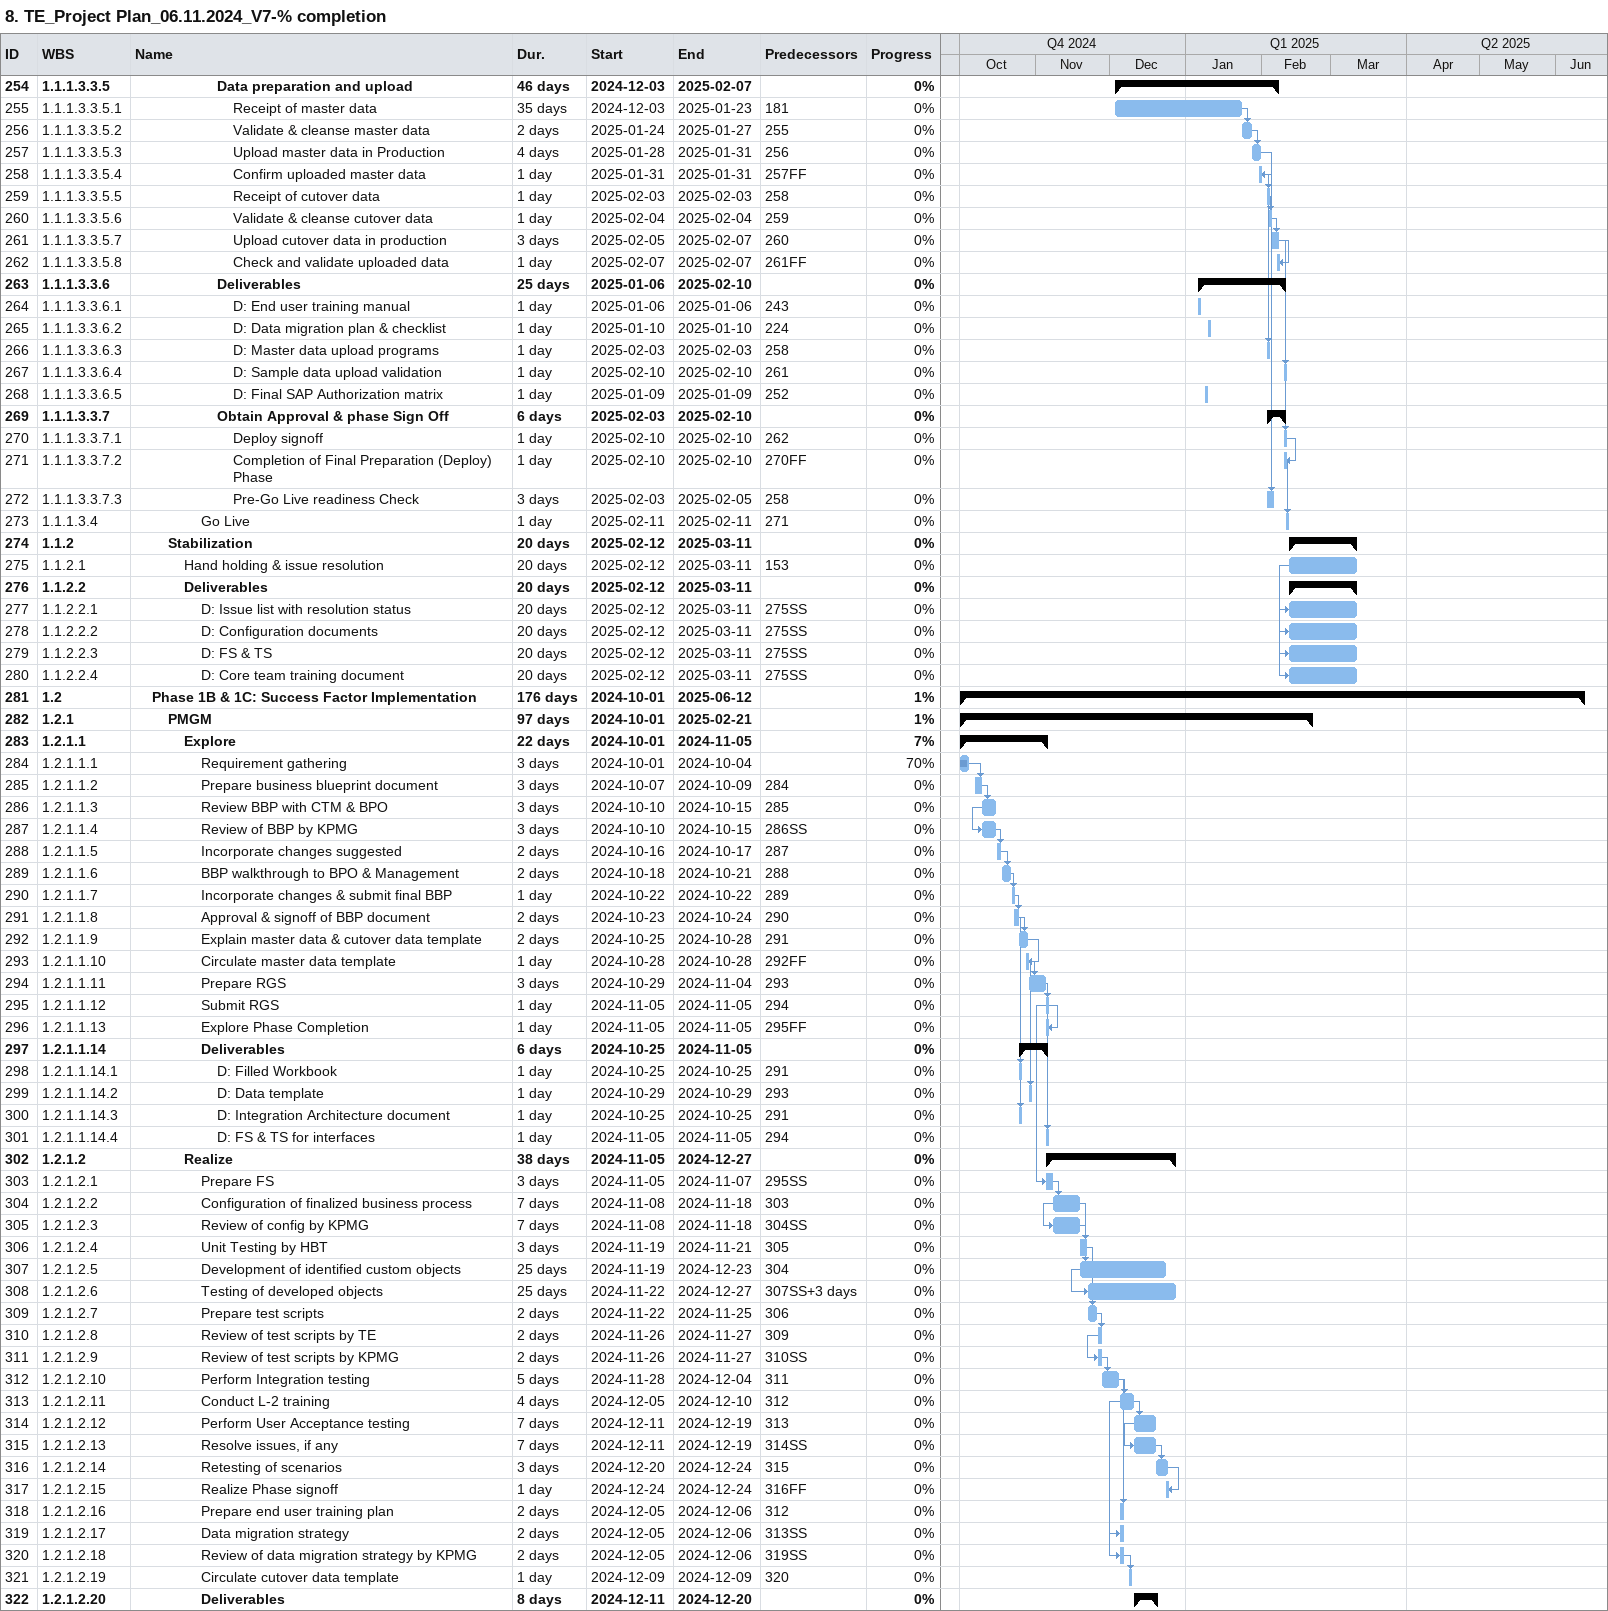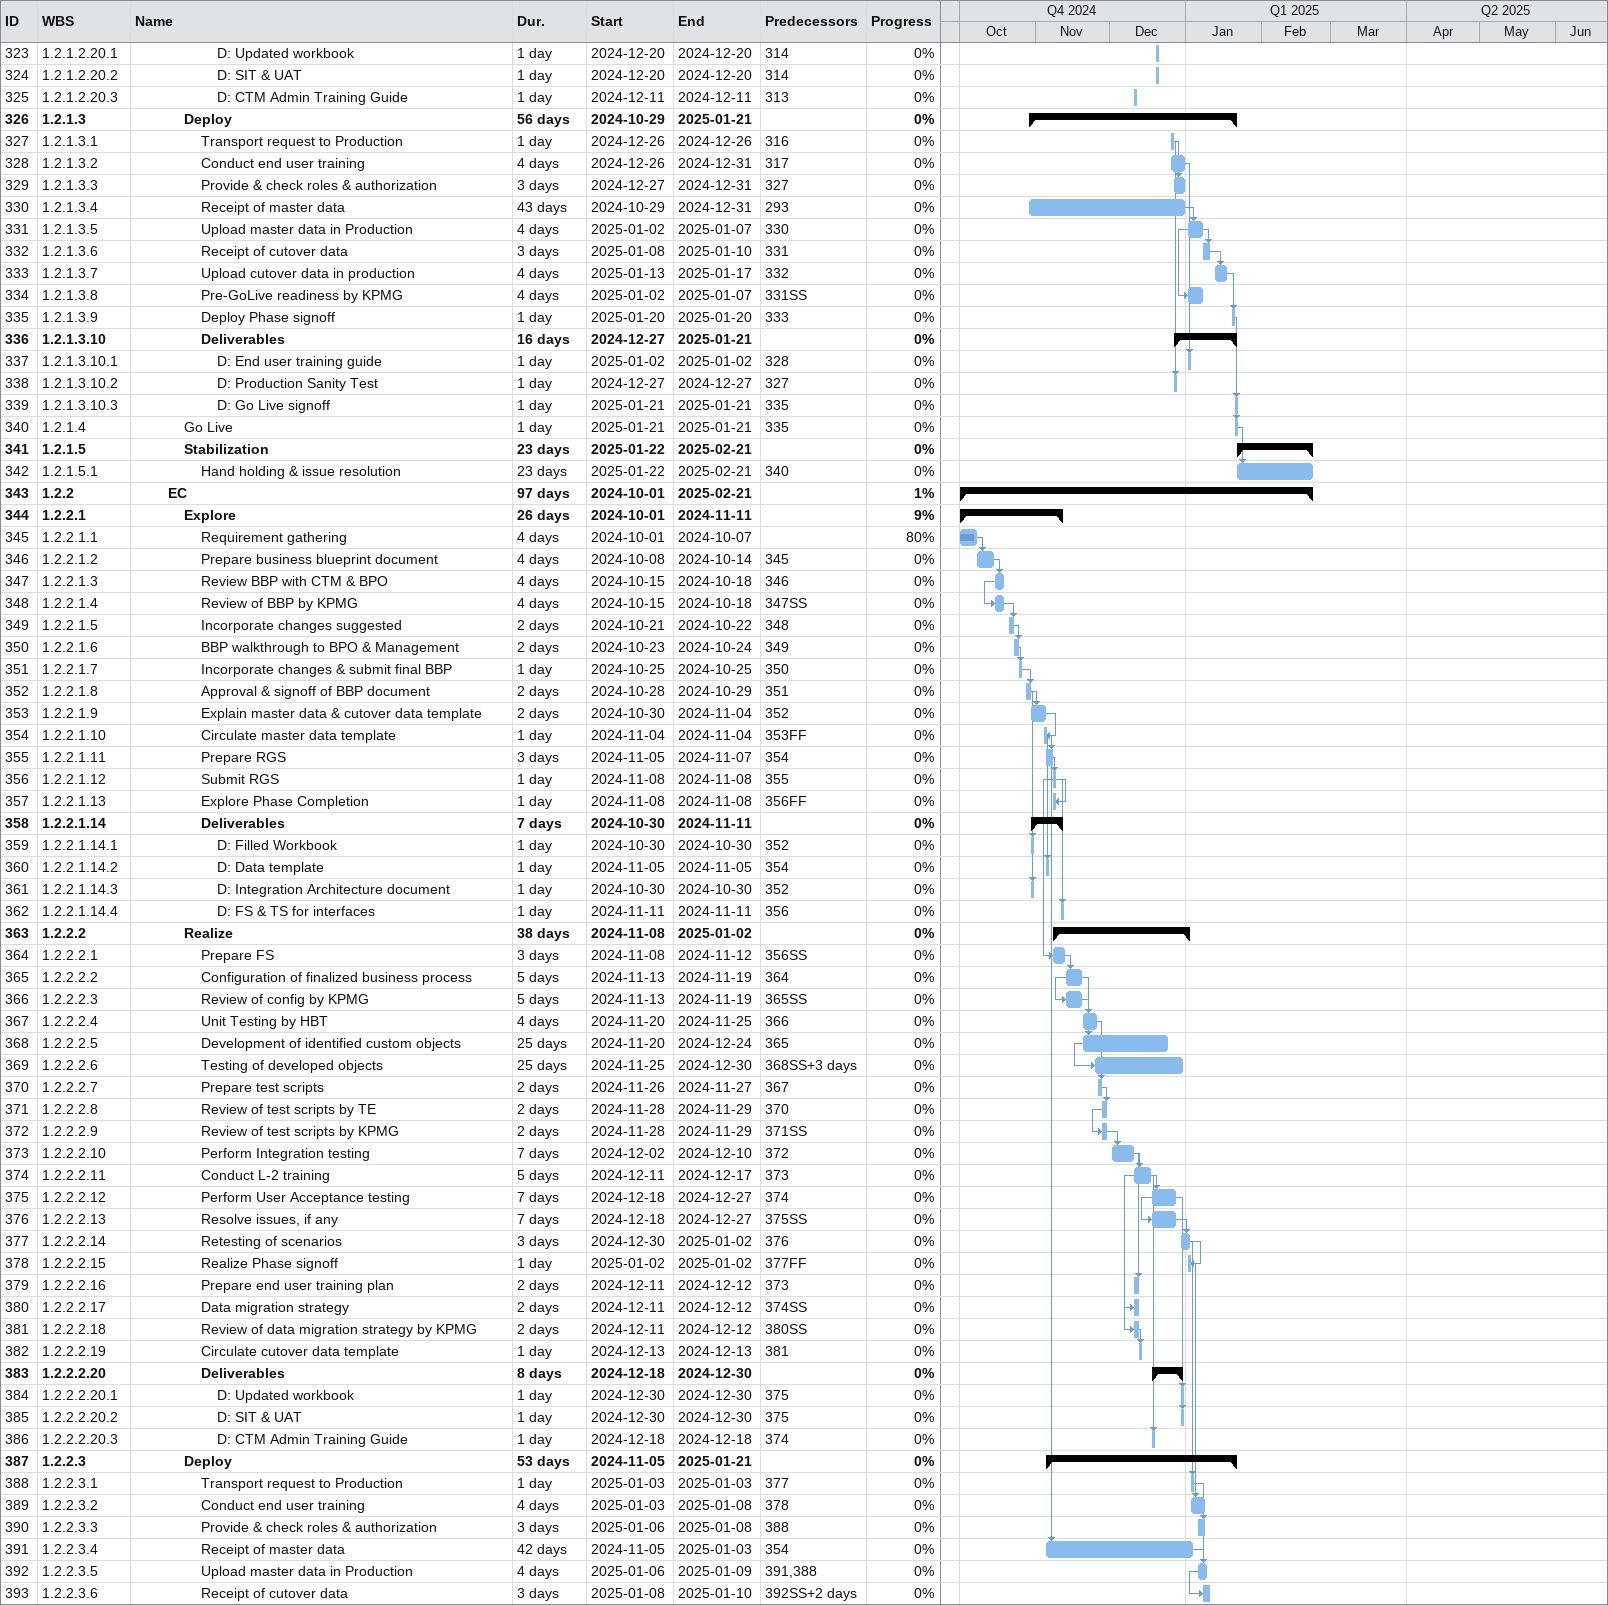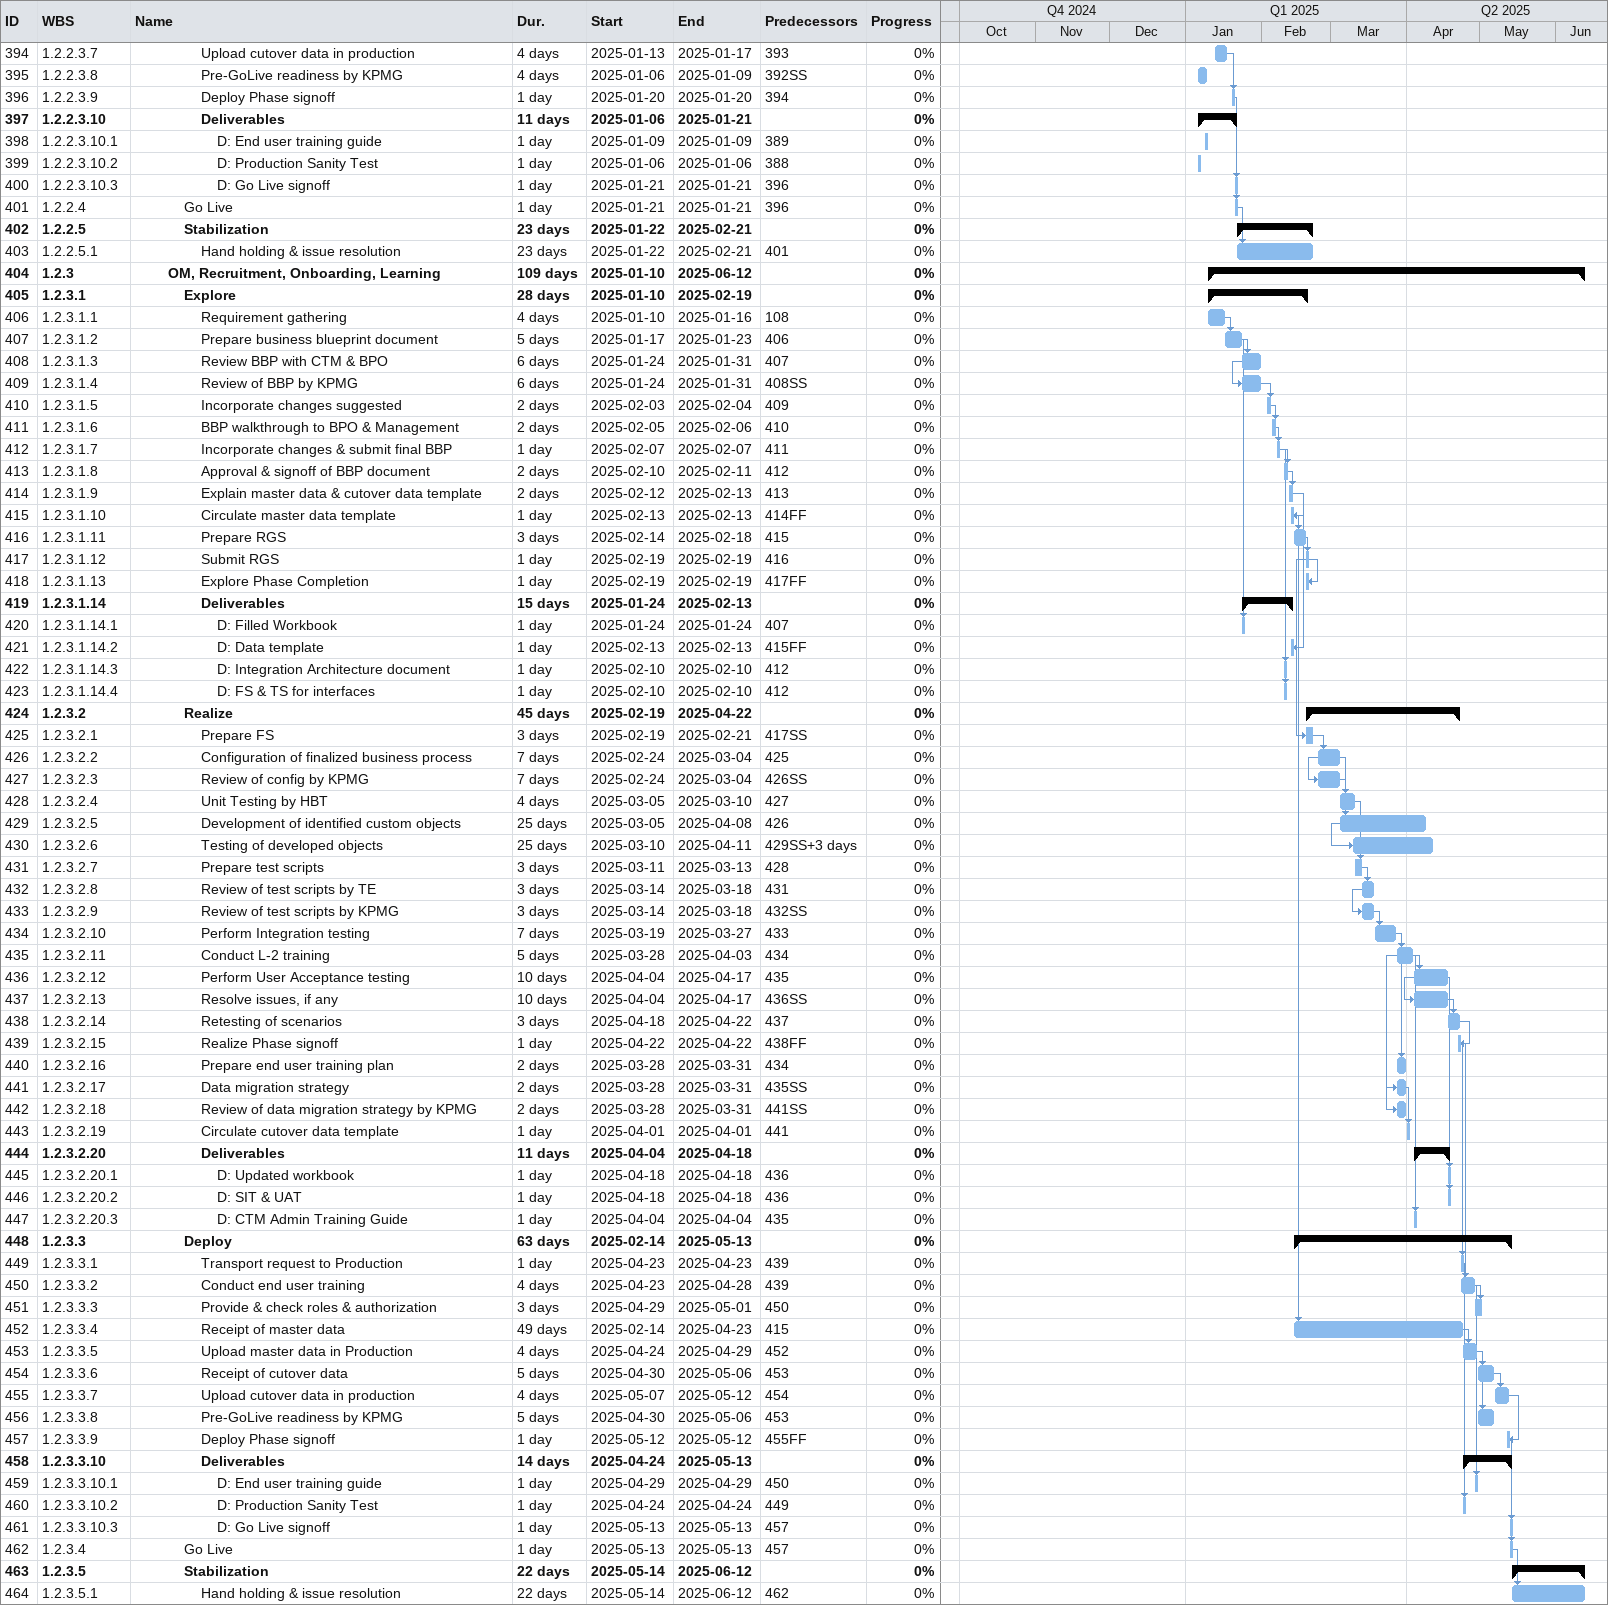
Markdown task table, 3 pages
8. TE_Project Plan_06.11.2024_V7-% completion

| ID | WBS | Task | Duration | Start | Finish | Predecessors | % complete |
|---|---|---|---|---|---|---|---|
| 254 | 1.1.1.3.3.5 | **Data preparation and upload** | 46d | 2024-12-03 | 2025-02-07 |  | 0 |
| 255 | 1.1.1.3.3.5.1 | Receipt of master data | 35d | 2024-12-03 | 2025-01-23 | 181 | 0 |
| 256 | 1.1.1.3.3.5.2 | Validate & cleanse master data | 2d | 2025-01-24 | 2025-01-27 | 255 | 0 |
| 257 | 1.1.1.3.3.5.3 | Upload master data in Production | 4d | 2025-01-28 | 2025-01-31 | 256 | 0 |
| 258 | 1.1.1.3.3.5.4 | Confirm uploaded master data | 1d | 2025-01-31 | 2025-01-31 | 257FF | 0 |
| 259 | 1.1.1.3.3.5.5 | Receipt of cutover data | 1d | 2025-02-03 | 2025-02-03 | 258 | 0 |
| 260 | 1.1.1.3.3.5.6 | Validate & cleanse cutover data | 1d | 2025-02-04 | 2025-02-04 | 259 | 0 |
| 261 | 1.1.1.3.3.5.7 | Upload cutover data in production | 3d | 2025-02-05 | 2025-02-07 | 260 | 0 |
| 262 | 1.1.1.3.3.5.8 | Check and validate uploaded data | 1d | 2025-02-07 | 2025-02-07 | 261FF | 0 |
| 263 | 1.1.1.3.3.6 | **Deliverables** | 25d | 2025-01-06 | 2025-02-10 |  | 0 |
| 264 | 1.1.1.3.3.6.1 | D: End user training manual | 1d | 2025-01-06 | 2025-01-06 | 243 | 0 |
| 265 | 1.1.1.3.3.6.2 | D: Data migration plan & checklist | 1d | 2025-01-10 | 2025-01-10 | 224 | 0 |
| 266 | 1.1.1.3.3.6.3 | D: Master data upload programs | 1d | 2025-02-03 | 2025-02-03 | 258 | 0 |
| 267 | 1.1.1.3.3.6.4 | D: Sample data upload validation | 1d | 2025-02-10 | 2025-02-10 | 261 | 0 |
| 268 | 1.1.1.3.3.6.5 | D: Final SAP Authorization matrix | 1d | 2025-01-09 | 2025-01-09 | 252 | 0 |
| 269 | 1.1.1.3.3.7 | **Obtain Approval & phase Sign Off** | 6d | 2025-02-03 | 2025-02-10 |  | 0 |
| 270 | 1.1.1.3.3.7.1 | Deploy signoff | 1d | 2025-02-10 | 2025-02-10 | 262 | 0 |
| 271 | 1.1.1.3.3.7.2 | Completion of Final Preparation (Deploy) Phase | 1d | 2025-02-10 | 2025-02-10 | 270FF | 0 |
| 272 | 1.1.1.3.3.7.3 | Pre-Go Live readiness Check | 3d | 2025-02-03 | 2025-02-05 | 258 | 0 |
| 273 | 1.1.1.3.4 | Go Live | 1d | 2025-02-11 | 2025-02-11 | 271 | 0 |
| 274 | 1.1.2 | **Stabilization** | 20d | 2025-02-12 | 2025-03-11 |  | 0 |
| 275 | 1.1.2.1 | Hand holding & issue resolution | 20d | 2025-02-12 | 2025-03-11 | 153 | 0 |
| 276 | 1.1.2.2 | **Deliverables** | 20d | 2025-02-12 | 2025-03-11 |  | 0 |
| 277 | 1.1.2.2.1 | D: Issue list with resolution status | 20d | 2025-02-12 | 2025-03-11 | 275SS | 0 |
| 278 | 1.1.2.2.2 | D: Configuration documents | 20d | 2025-02-12 | 2025-03-11 | 275SS | 0 |
| 279 | 1.1.2.2.3 | D: FS & TS | 20d | 2025-02-12 | 2025-03-11 | 275SS | 0 |
| 280 | 1.1.2.2.4 | D: Core team training document | 20d | 2025-02-12 | 2025-03-11 | 275SS | 0 |
| 281 | 1.2 | **Phase 1B & 1C: Success Factor Implementation** | 176d | 2024-10-01 | 2025-06-12 |  | 1 |
| 282 | 1.2.1 | **PMGM** | 97d | 2024-10-01 | 2025-02-21 |  | 1 |
| 283 | 1.2.1.1 | **Explore** | 22d | 2024-10-01 | 2024-11-05 |  | 7 |
| 284 | 1.2.1.1.1 | Requirement gathering | 3d | 2024-10-01 | 2024-10-04 |  | 70 |
| 285 | 1.2.1.1.2 | Prepare business blueprint document | 3d | 2024-10-07 | 2024-10-09 | 284 | 0 |
| 286 | 1.2.1.1.3 | Review BBP with CTM & BPO | 3d | 2024-10-10 | 2024-10-15 | 285 | 0 |
| 287 | 1.2.1.1.4 | Review of BBP by KPMG | 3d | 2024-10-10 | 2024-10-15 | 286SS | 0 |
| 288 | 1.2.1.1.5 | Incorporate changes suggested | 2d | 2024-10-16 | 2024-10-17 | 287 | 0 |
| 289 | 1.2.1.1.6 | BBP walkthrough to BPO & Management | 2d | 2024-10-18 | 2024-10-21 | 288 | 0 |
| 290 | 1.2.1.1.7 | Incorporate changes & submit final BBP | 1d | 2024-10-22 | 2024-10-22 | 289 | 0 |
| 291 | 1.2.1.1.8 | Approval & signoff of BBP document | 2d | 2024-10-23 | 2024-10-24 | 290 | 0 |
| 292 | 1.2.1.1.9 | Explain master data & cutover data template | 2d | 2024-10-25 | 2024-10-28 | 291 | 0 |
| 293 | 1.2.1.1.10 | Circulate master data template | 1d | 2024-10-28 | 2024-10-28 | 292FF | 0 |
| 294 | 1.2.1.1.11 | Prepare RGS | 3d | 2024-10-29 | 2024-11-04 | 293 | 0 |
| 295 | 1.2.1.1.12 | Submit RGS | 1d | 2024-11-05 | 2024-11-05 | 294 | 0 |
| 296 | 1.2.1.1.13 | Explore Phase Completion | 1d | 2024-11-05 | 2024-11-05 | 295FF | 0 |
| 297 | 1.2.1.1.14 | **Deliverables** | 6d | 2024-10-25 | 2024-11-05 |  | 0 |
| 298 | 1.2.1.1.14.1 | D: Filled Workbook | 1d | 2024-10-25 | 2024-10-25 | 291 | 0 |
| 299 | 1.2.1.1.14.2 | D: Data template | 1d | 2024-10-29 | 2024-10-29 | 293 | 0 |
| 300 | 1.2.1.1.14.3 | D: Integration Architecture document | 1d | 2024-10-25 | 2024-10-25 | 291 | 0 |
| 301 | 1.2.1.1.14.4 | D: FS & TS for interfaces | 1d | 2024-11-05 | 2024-11-05 | 294 | 0 |
| 302 | 1.2.1.2 | **Realize** | 38d | 2024-11-05 | 2024-12-27 |  | 0 |
| 303 | 1.2.1.2.1 | Prepare FS | 3d | 2024-11-05 | 2024-11-07 | 295SS | 0 |
| 304 | 1.2.1.2.2 | Configuration of finalized business process | 7d | 2024-11-08 | 2024-11-18 | 303 | 0 |
| 305 | 1.2.1.2.3 | Review of config by KPMG | 7d | 2024-11-08 | 2024-11-18 | 304SS | 0 |
| 306 | 1.2.1.2.4 | Unit Testing by HBT | 3d | 2024-11-19 | 2024-11-21 | 305 | 0 |
| 307 | 1.2.1.2.5 | Development of identified custom objects | 25d | 2024-11-19 | 2024-12-23 | 304 | 0 |
| 308 | 1.2.1.2.6 | Testing of developed objects | 25d | 2024-11-22 | 2024-12-27 | 307SS+3d | 0 |
| 309 | 1.2.1.2.7 | Prepare test scripts | 2d | 2024-11-22 | 2024-11-25 | 306 | 0 |
| 310 | 1.2.1.2.8 | Review of test scripts by TE | 2d | 2024-11-26 | 2024-11-27 | 309 | 0 |
| 311 | 1.2.1.2.9 | Review of test scripts by KPMG | 2d | 2024-11-26 | 2024-11-27 | 310SS | 0 |
| 312 | 1.2.1.2.10 | Perform Integration testing | 5d | 2024-11-28 | 2024-12-04 | 311 | 0 |
| 313 | 1.2.1.2.11 | Conduct L-2 training | 4d | 2024-12-05 | 2024-12-10 | 312 | 0 |
| 314 | 1.2.1.2.12 | Perform User Acceptance testing | 7d | 2024-12-11 | 2024-12-19 | 313 | 0 |
| 315 | 1.2.1.2.13 | Resolve issues, if any | 7d | 2024-12-11 | 2024-12-19 | 314SS | 0 |
| 316 | 1.2.1.2.14 | Retesting of scenarios | 3d | 2024-12-20 | 2024-12-24 | 315 | 0 |
| 317 | 1.2.1.2.15 | Realize Phase signoff | 1d | 2024-12-24 | 2024-12-24 | 316FF | 0 |
| 318 | 1.2.1.2.16 | Prepare end user training plan | 2d | 2024-12-05 | 2024-12-06 | 312 | 0 |
| 319 | 1.2.1.2.17 | Data migration strategy | 2d | 2024-12-05 | 2024-12-06 | 313SS | 0 |
| 320 | 1.2.1.2.18 | Review of data migration strategy by KPMG | 2d | 2024-12-05 | 2024-12-06 | 319SS | 0 |
| 321 | 1.2.1.2.19 | Circulate cutover data template | 1d | 2024-12-09 | 2024-12-09 | 320 | 0 |
| 322 | 1.2.1.2.20 | **Deliverables** | 8d | 2024-12-11 | 2024-12-20 |  | 0 |
| 323 | 1.2.1.2.20.1 | D: Updated workbook | 1d | 2024-12-20 | 2024-12-20 | 314 | 0 |
| 324 | 1.2.1.2.20.2 | D: SIT & UAT | 1d | 2024-12-20 | 2024-12-20 | 314 | 0 |
| 325 | 1.2.1.2.20.3 | D: CTM Admin Training Guide | 1d | 2024-12-11 | 2024-12-11 | 313 | 0 |
| 326 | 1.2.1.3 | **Deploy** | 56d | 2024-10-29 | 2025-01-21 |  | 0 |
| 327 | 1.2.1.3.1 | Transport request to Production | 1d | 2024-12-26 | 2024-12-26 | 316 | 0 |
| 328 | 1.2.1.3.2 | Conduct end user training | 4d | 2024-12-26 | 2024-12-31 | 317 | 0 |
| 329 | 1.2.1.3.3 | Provide & check roles & authorization | 3d | 2024-12-27 | 2024-12-31 | 327 | 0 |
| 330 | 1.2.1.3.4 | Receipt of master data | 43d | 2024-10-29 | 2024-12-31 | 293 | 0 |
| 331 | 1.2.1.3.5 | Upload master data in Production | 4d | 2025-01-02 | 2025-01-07 | 330 | 0 |
| 332 | 1.2.1.3.6 | Receipt of cutover data | 3d | 2025-01-08 | 2025-01-10 | 331 | 0 |
| 333 | 1.2.1.3.7 | Upload cutover data in production | 4d | 2025-01-13 | 2025-01-17 | 332 | 0 |
| 334 | 1.2.1.3.8 | Pre-GoLive readiness by KPMG | 4d | 2025-01-02 | 2025-01-07 | 331SS | 0 |
| 335 | 1.2.1.3.9 | Deploy Phase signoff | 1d | 2025-01-20 | 2025-01-20 | 333 | 0 |
| 336 | 1.2.1.3.10 | **Deliverables** | 16d | 2024-12-27 | 2025-01-21 |  | 0 |
| 337 | 1.2.1.3.10.1 | D: End user training guide | 1d | 2025-01-02 | 2025-01-02 | 328 | 0 |
| 338 | 1.2.1.3.10.2 | D: Production Sanity Test | 1d | 2024-12-27 | 2024-12-27 | 327 | 0 |
| 339 | 1.2.1.3.10.3 | D: Go Live signoff | 1d | 2025-01-21 | 2025-01-21 | 335 | 0 |
| 340 | 1.2.1.4 | Go Live | 1d | 2025-01-21 | 2025-01-21 | 335 | 0 |
| 341 | 1.2.1.5 | **Stabilization** | 23d | 2025-01-22 | 2025-02-21 |  | 0 |
| 342 | 1.2.1.5.1 | Hand holding & issue resolution | 23d | 2025-01-22 | 2025-02-21 | 340 | 0 |
| 343 | 1.2.2 | **EC** | 97d | 2024-10-01 | 2025-02-21 |  | 1 |
| 344 | 1.2.2.1 | **Explore** | 26d | 2024-10-01 | 2024-11-11 |  | 9 |
| 345 | 1.2.2.1.1 | Requirement gathering | 4d | 2024-10-01 | 2024-10-07 |  | 80 |
| 346 | 1.2.2.1.2 | Prepare business blueprint document | 4d | 2024-10-08 | 2024-10-14 | 345 | 0 |
| 347 | 1.2.2.1.3 | Review BBP with CTM & BPO | 4d | 2024-10-15 | 2024-10-18 | 346 | 0 |
| 348 | 1.2.2.1.4 | Review of BBP by KPMG | 4d | 2024-10-15 | 2024-10-18 | 347SS | 0 |
| 349 | 1.2.2.1.5 | Incorporate changes suggested | 2d | 2024-10-21 | 2024-10-22 | 348 | 0 |
| 350 | 1.2.2.1.6 | BBP walkthrough to BPO & Management | 2d | 2024-10-23 | 2024-10-24 | 349 | 0 |
| 351 | 1.2.2.1.7 | Incorporate changes & submit final BBP | 1d | 2024-10-25 | 2024-10-25 | 350 | 0 |
| 352 | 1.2.2.1.8 | Approval & signoff of BBP document | 2d | 2024-10-28 | 2024-10-29 | 351 | 0 |
| 353 | 1.2.2.1.9 | Explain master data & cutover data template | 2d | 2024-10-30 | 2024-11-04 | 352 | 0 |
| 354 | 1.2.2.1.10 | Circulate master data template | 1d | 2024-11-04 | 2024-11-04 | 353FF | 0 |
| 355 | 1.2.2.1.11 | Prepare RGS | 3d | 2024-11-05 | 2024-11-07 | 354 | 0 |
| 356 | 1.2.2.1.12 | Submit RGS | 1d | 2024-11-08 | 2024-11-08 | 355 | 0 |
| 357 | 1.2.2.1.13 | Explore Phase Completion | 1d | 2024-11-08 | 2024-11-08 | 356FF | 0 |
| 358 | 1.2.2.1.14 | **Deliverables** | 7d | 2024-10-30 | 2024-11-11 |  | 0 |
| 359 | 1.2.2.1.14.1 | D: Filled Workbook | 1d | 2024-10-30 | 2024-10-30 | 352 | 0 |
| 360 | 1.2.2.1.14.2 | D: Data template | 1d | 2024-11-05 | 2024-11-05 | 354 | 0 |
| 361 | 1.2.2.1.14.3 | D: Integration Architecture document | 1d | 2024-10-30 | 2024-10-30 | 352 | 0 |
| 362 | 1.2.2.1.14.4 | D: FS & TS for interfaces | 1d | 2024-11-11 | 2024-11-11 | 356 | 0 |
| 363 | 1.2.2.2 | **Realize** | 38d | 2024-11-08 | 2025-01-02 |  | 0 |
| 364 | 1.2.2.2.1 | Prepare FS | 3d | 2024-11-08 | 2024-11-12 | 356SS | 0 |
| 365 | 1.2.2.2.2 | Configuration of finalized business process | 5d | 2024-11-13 | 2024-11-19 | 364 | 0 |
| 366 | 1.2.2.2.3 | Review of config by KPMG | 5d | 2024-11-13 | 2024-11-19 | 365SS | 0 |
| 367 | 1.2.2.2.4 | Unit Testing by HBT | 4d | 2024-11-20 | 2024-11-25 | 366 | 0 |
| 368 | 1.2.2.2.5 | Development of identified custom objects | 25d | 2024-11-20 | 2024-12-24 | 365 | 0 |
| 369 | 1.2.2.2.6 | Testing of developed objects | 25d | 2024-11-25 | 2024-12-30 | 368SS+3d | 0 |
| 370 | 1.2.2.2.7 | Prepare test scripts | 2d | 2024-11-26 | 2024-11-27 | 367 | 0 |
| 371 | 1.2.2.2.8 | Review of test scripts by TE | 2d | 2024-11-28 | 2024-11-29 | 370 | 0 |
| 372 | 1.2.2.2.9 | Review of test scripts by KPMG | 2d | 2024-11-28 | 2024-11-29 | 371SS | 0 |
| 373 | 1.2.2.2.10 | Perform Integration testing | 7d | 2024-12-02 | 2024-12-10 | 372 | 0 |
| 374 | 1.2.2.2.11 | Conduct L-2 training | 5d | 2024-12-11 | 2024-12-17 | 373 | 0 |
| 375 | 1.2.2.2.12 | Perform User Acceptance testing | 7d | 2024-12-18 | 2024-12-27 | 374 | 0 |
| 376 | 1.2.2.2.13 | Resolve issues, if any | 7d | 2024-12-18 | 2024-12-27 | 375SS | 0 |
| 377 | 1.2.2.2.14 | Retesting of scenarios | 3d | 2024-12-30 | 2025-01-02 | 376 | 0 |
| 378 | 1.2.2.2.15 | Realize Phase signoff | 1d | 2025-01-02 | 2025-01-02 | 377FF | 0 |
| 379 | 1.2.2.2.16 | Prepare end user training plan | 2d | 2024-12-11 | 2024-12-12 | 373 | 0 |
| 380 | 1.2.2.2.17 | Data migration strategy | 2d | 2024-12-11 | 2024-12-12 | 374SS | 0 |
| 381 | 1.2.2.2.18 | Review of data migration strategy by KPMG | 2d | 2024-12-11 | 2024-12-12 | 380SS | 0 |
| 382 | 1.2.2.2.19 | Circulate cutover data template | 1d | 2024-12-13 | 2024-12-13 | 381 | 0 |
| 383 | 1.2.2.2.20 | **Deliverables** | 8d | 2024-12-18 | 2024-12-30 |  | 0 |
| 384 | 1.2.2.2.20.1 | D: Updated workbook | 1d | 2024-12-30 | 2024-12-30 | 375 | 0 |
| 385 | 1.2.2.2.20.2 | D: SIT & UAT | 1d | 2024-12-30 | 2024-12-30 | 375 | 0 |
| 386 | 1.2.2.2.20.3 | D: CTM Admin Training Guide | 1d | 2024-12-18 | 2024-12-18 | 374 | 0 |
| 387 | 1.2.2.3 | **Deploy** | 53d | 2024-11-05 | 2025-01-21 |  | 0 |
| 388 | 1.2.2.3.1 | Transport request to Production | 1d | 2025-01-03 | 2025-01-03 | 377 | 0 |
| 389 | 1.2.2.3.2 | Conduct end user training | 4d | 2025-01-03 | 2025-01-08 | 378 | 0 |
| 390 | 1.2.2.3.3 | Provide & check roles & authorization | 3d | 2025-01-06 | 2025-01-08 | 388 | 0 |
| 391 | 1.2.2.3.4 | Receipt of master data | 42d | 2024-11-05 | 2025-01-03 | 354 | 0 |
| 392 | 1.2.2.3.5 | Upload master data in Production | 4d | 2025-01-06 | 2025-01-09 | 391, 388 | 0 |
| 393 | 1.2.2.3.6 | Receipt of cutover data | 3d | 2025-01-08 | 2025-01-10 | 392SS+2d | 0 |
| 394 | 1.2.2.3.7 | Upload cutover data in production | 4d | 2025-01-13 | 2025-01-17 | 393 | 0 |
| 395 | 1.2.2.3.8 | Pre-GoLive readiness by KPMG | 4d | 2025-01-06 | 2025-01-09 | 392SS | 0 |
| 396 | 1.2.2.3.9 | Deploy Phase signoff | 1d | 2025-01-20 | 2025-01-20 | 394 | 0 |
| 397 | 1.2.2.3.10 | **Deliverables** | 11d | 2025-01-06 | 2025-01-21 |  | 0 |
| 398 | 1.2.2.3.10.1 | D: End user training guide | 1d | 2025-01-09 | 2025-01-09 | 389 | 0 |
| 399 | 1.2.2.3.10.2 | D: Production Sanity Test | 1d | 2025-01-06 | 2025-01-06 | 388 | 0 |
| 400 | 1.2.2.3.10.3 | D: Go Live signoff | 1d | 2025-01-21 | 2025-01-21 | 396 | 0 |
| 401 | 1.2.2.4 | Go Live | 1d | 2025-01-21 | 2025-01-21 | 396 | 0 |
| 402 | 1.2.2.5 | **Stabilization** | 23d | 2025-01-22 | 2025-02-21 |  | 0 |
| 403 | 1.2.2.5.1 | Hand holding & issue resolution | 23d | 2025-01-22 | 2025-02-21 | 401 | 0 |
| 404 | 1.2.3 | **OM, Recruitment, Onboarding, Learning** | 109d | 2025-01-10 | 2025-06-12 |  | 0 |
| 405 | 1.2.3.1 | **Explore** | 28d | 2025-01-10 | 2025-02-19 |  | 0 |
| 406 | 1.2.3.1.1 | Requirement gathering | 4d | 2025-01-10 | 2025-01-16 | 108 | 0 |
| 407 | 1.2.3.1.2 | Prepare business blueprint document | 5d | 2025-01-17 | 2025-01-23 | 406 | 0 |
| 408 | 1.2.3.1.3 | Review BBP with CTM & BPO | 6d | 2025-01-24 | 2025-01-31 | 407 | 0 |
| 409 | 1.2.3.1.4 | Review of BBP by KPMG | 6d | 2025-01-24 | 2025-01-31 | 408SS | 0 |
| 410 | 1.2.3.1.5 | Incorporate changes suggested | 2d | 2025-02-03 | 2025-02-04 | 409 | 0 |
| 411 | 1.2.3.1.6 | BBP walkthrough to BPO & Management | 2d | 2025-02-05 | 2025-02-06 | 410 | 0 |
| 412 | 1.2.3.1.7 | Incorporate changes & submit final BBP | 1d | 2025-02-07 | 2025-02-07 | 411 | 0 |
| 413 | 1.2.3.1.8 | Approval & signoff of BBP document | 2d | 2025-02-10 | 2025-02-11 | 412 | 0 |
| 414 | 1.2.3.1.9 | Explain master data & cutover data template | 2d | 2025-02-12 | 2025-02-13 | 413 | 0 |
| 415 | 1.2.3.1.10 | Circulate master data template | 1d | 2025-02-13 | 2025-02-13 | 414FF | 0 |
| 416 | 1.2.3.1.11 | Prepare RGS | 3d | 2025-02-14 | 2025-02-18 | 415 | 0 |
| 417 | 1.2.3.1.12 | Submit RGS | 1d | 2025-02-19 | 2025-02-19 | 416 | 0 |
| 418 | 1.2.3.1.13 | Explore Phase Completion | 1d | 2025-02-19 | 2025-02-19 | 417FF | 0 |
| 419 | 1.2.3.1.14 | **Deliverables** | 15d | 2025-01-24 | 2025-02-13 |  | 0 |
| 420 | 1.2.3.1.14.1 | D: Filled Workbook | 1d | 2025-01-24 | 2025-01-24 | 407 | 0 |
| 421 | 1.2.3.1.14.2 | D: Data template | 1d | 2025-02-13 | 2025-02-13 | 415FF | 0 |
| 422 | 1.2.3.1.14.3 | D: Integration Architecture document | 1d | 2025-02-10 | 2025-02-10 | 412 | 0 |
| 423 | 1.2.3.1.14.4 | D: FS & TS for interfaces | 1d | 2025-02-10 | 2025-02-10 | 412 | 0 |
| 424 | 1.2.3.2 | **Realize** | 45d | 2025-02-19 | 2025-04-22 |  | 0 |
| 425 | 1.2.3.2.1 | Prepare FS | 3d | 2025-02-19 | 2025-02-21 | 417SS | 0 |
| 426 | 1.2.3.2.2 | Configuration of finalized business process | 7d | 2025-02-24 | 2025-03-04 | 425 | 0 |
| 427 | 1.2.3.2.3 | Review of config by KPMG | 7d | 2025-02-24 | 2025-03-04 | 426SS | 0 |
| 428 | 1.2.3.2.4 | Unit Testing by HBT | 4d | 2025-03-05 | 2025-03-10 | 427 | 0 |
| 429 | 1.2.3.2.5 | Development of identified custom objects | 25d | 2025-03-05 | 2025-04-08 | 426 | 0 |
| 430 | 1.2.3.2.6 | Testing of developed objects | 25d | 2025-03-10 | 2025-04-11 | 429SS+3d | 0 |
| 431 | 1.2.3.2.7 | Prepare test scripts | 3d | 2025-03-11 | 2025-03-13 | 428 | 0 |
| 432 | 1.2.3.2.8 | Review of test scripts by TE | 3d | 2025-03-14 | 2025-03-18 | 431 | 0 |
| 433 | 1.2.3.2.9 | Review of test scripts by KPMG | 3d | 2025-03-14 | 2025-03-18 | 432SS | 0 |
| 434 | 1.2.3.2.10 | Perform Integration testing | 7d | 2025-03-19 | 2025-03-27 | 433 | 0 |
| 435 | 1.2.3.2.11 | Conduct L-2 training | 5d | 2025-03-28 | 2025-04-03 | 434 | 0 |
| 436 | 1.2.3.2.12 | Perform User Acceptance testing | 10d | 2025-04-04 | 2025-04-17 | 435 | 0 |
| 437 | 1.2.3.2.13 | Resolve issues, if any | 10d | 2025-04-04 | 2025-04-17 | 436SS | 0 |
| 438 | 1.2.3.2.14 | Retesting of scenarios | 3d | 2025-04-18 | 2025-04-22 | 437 | 0 |
| 439 | 1.2.3.2.15 | Realize Phase signoff | 1d | 2025-04-22 | 2025-04-22 | 438FF | 0 |
| 440 | 1.2.3.2.16 | Prepare end user training plan | 2d | 2025-03-28 | 2025-03-31 | 434 | 0 |
| 441 | 1.2.3.2.17 | Data migration strategy | 2d | 2025-03-28 | 2025-03-31 | 435SS | 0 |
| 442 | 1.2.3.2.18 | Review of data migration strategy by KPMG | 2d | 2025-03-28 | 2025-03-31 | 441SS | 0 |
| 443 | 1.2.3.2.19 | Circulate cutover data template | 1d | 2025-04-01 | 2025-04-01 | 441 | 0 |
| 444 | 1.2.3.2.20 | **Deliverables** | 11d | 2025-04-04 | 2025-04-18 |  | 0 |
| 445 | 1.2.3.2.20.1 | D: Updated workbook | 1d | 2025-04-18 | 2025-04-18 | 436 | 0 |
| 446 | 1.2.3.2.20.2 | D: SIT & UAT | 1d | 2025-04-18 | 2025-04-18 | 436 | 0 |
| 447 | 1.2.3.2.20.3 | D: CTM Admin Training Guide | 1d | 2025-04-04 | 2025-04-04 | 435 | 0 |
| 448 | 1.2.3.3 | **Deploy** | 63d | 2025-02-14 | 2025-05-13 |  | 0 |
| 449 | 1.2.3.3.1 | Transport request to Production | 1d | 2025-04-23 | 2025-04-23 | 439 | 0 |
| 450 | 1.2.3.3.2 | Conduct end user training | 4d | 2025-04-23 | 2025-04-28 | 439 | 0 |
| 451 | 1.2.3.3.3 | Provide & check roles & authorization | 3d | 2025-04-29 | 2025-05-01 | 450 | 0 |
| 452 | 1.2.3.3.4 | Receipt of master data | 49d | 2025-02-14 | 2025-04-23 | 415 | 0 |
| 453 | 1.2.3.3.5 | Upload master data in Production | 4d | 2025-04-24 | 2025-04-29 | 452 | 0 |
| 454 | 1.2.3.3.6 | Receipt of cutover data | 5d | 2025-04-30 | 2025-05-06 | 453 | 0 |
| 455 | 1.2.3.3.7 | Upload cutover data in production | 4d | 2025-05-07 | 2025-05-12 | 454 | 0 |
| 456 | 1.2.3.3.8 | Pre-GoLive readiness by KPMG | 5d | 2025-04-30 | 2025-05-06 | 453 | 0 |
| 457 | 1.2.3.3.9 | Deploy Phase signoff | 1d | 2025-05-12 | 2025-05-12 | 455FF | 0 |
| 458 | 1.2.3.3.10 | **Deliverables** | 14d | 2025-04-24 | 2025-05-13 |  | 0 |
| 459 | 1.2.3.3.10.1 | D: End user training guide | 1d | 2025-04-29 | 2025-04-29 | 450 | 0 |
| 460 | 1.2.3.3.10.2 | D: Production Sanity Test | 1d | 2025-04-24 | 2025-04-24 | 449 | 0 |
| 461 | 1.2.3.3.10.3 | D: Go Live signoff | 1d | 2025-05-13 | 2025-05-13 | 457 | 0 |
| 462 | 1.2.3.4 | Go Live | 1d | 2025-05-13 | 2025-05-13 | 457 | 0 |
| 463 | 1.2.3.5 | **Stabilization** | 22d | 2025-05-14 | 2025-06-12 |  | 0 |
| 464 | 1.2.3.5.1 | Hand holding & issue resolution | 22d | 2025-05-14 | 2025-06-12 | 462 | 0 |
